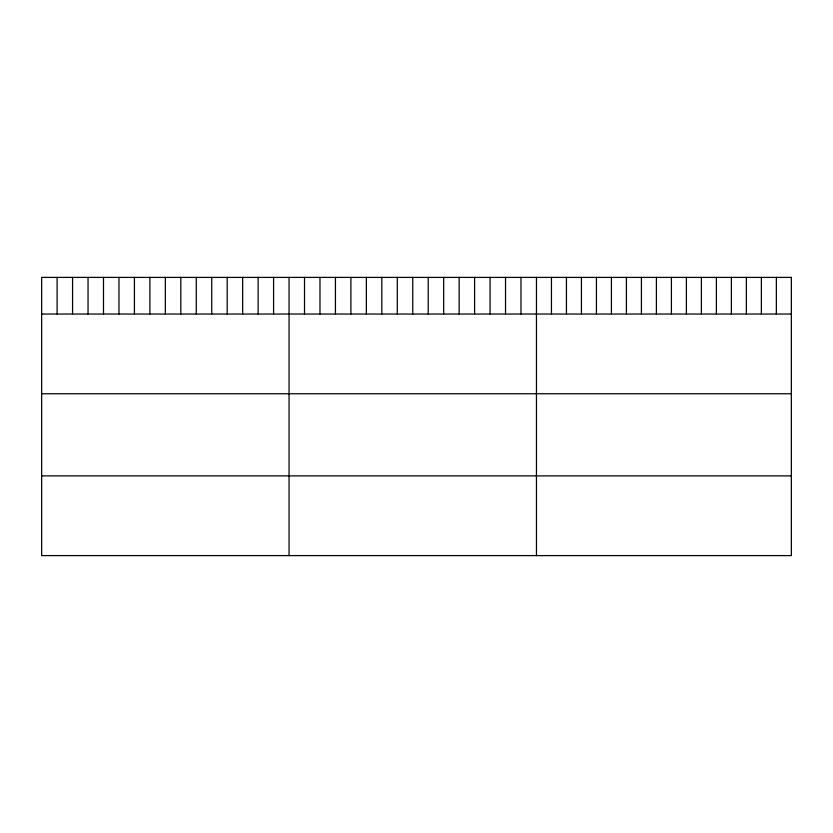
<?xml version="1.0" encoding="UTF-8"?>
<svg xmlns="http://www.w3.org/2000/svg" width="833" height="833" viewBox="0 0 833 833"><rect width="100%" height="100%" fill="white"/><g stroke="black" fill="none" stroke-linecap="round" stroke-linejoin="round"><path stroke-width="1.25" d="M41.65 314.031L791.35 314.031M41.65 393.749L791.35 393.749M41.65 475.882L791.35 475.882M776.356 277.399L776.356 314.031M761.362 277.399L761.362 314.031M746.368 277.399L746.368 314.031M731.374 277.399L731.374 314.031M716.38 277.399L716.38 314.031M701.386 277.399L701.386 314.031M686.392 277.399L686.392 314.031M671.398 277.399L671.398 314.031M656.404 277.399L656.404 314.031M641.41 277.399L641.41 314.031M626.416 277.399L626.416 314.031M611.422 277.399L611.422 314.031M596.428 277.399L596.428 314.031M581.434 277.399L581.434 314.031M566.44 277.399L566.44 314.031M551.446 277.399L551.446 314.031M536.452 277.399L536.452 555.601M520.989 277.399L520.989 314.031M505.527 277.399L505.527 314.031M490.064 277.399L490.064 314.031M474.602 277.399L474.602 314.031M459.139 277.399L459.139 314.031M443.677 277.399L443.677 314.031M428.214 277.399L428.214 314.031M412.751 277.399L412.751 314.031M397.289 277.399L397.289 314.031M381.826 277.399L381.826 314.031M366.364 277.399L366.364 314.031M350.901 277.399L350.901 314.031M335.439 277.399L335.439 314.031M319.976 277.399L319.976 314.031M304.514 277.399L304.514 314.031M289.051 277.399L289.051 555.601M273.588 277.399L273.588 314.031M258.126 277.399L258.126 314.031M242.663 277.399L242.663 314.031M227.201 277.399L227.201 314.031M211.738 277.399L211.738 314.031M196.276 277.399L196.276 314.031M180.813 277.399L180.813 314.031M165.351 277.399L165.351 314.031M149.888 277.399L149.888 314.031M134.425 277.399L134.425 314.031M118.963 277.399L118.963 314.031M103.5 277.399L103.5 314.031M88.038 277.399L88.038 314.031M72.575 277.399L72.575 314.031M57.113 277.399L57.113 314.031M791.35 277.399L41.65 277.399L41.65 555.601L791.35 555.601L791.35 277.399"/></g></svg>
